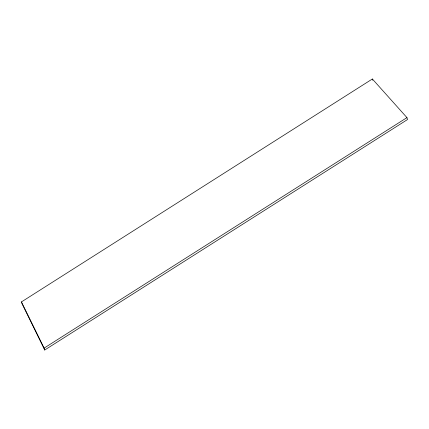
<?xml version="1.0" encoding="UTF-8"?>
<svg xmlns="http://www.w3.org/2000/svg" width="429" height="429" viewBox="0 0 429 429"><rect width="100%" height="100%" fill="white"/><g stroke="black" fill="none" stroke-linecap="round" stroke-linejoin="round"><path stroke-width="0.64" d="M21.45 301.914L372.372 78.99L406.944 117.621L407.55 119.519L44.723 350.01L22.056 303.818L21.45 301.914L44.117 348.112L44.723 350.01M44.117 348.112L406.944 117.621M372.372 78.99L372.774 80.255"/></g></svg>
